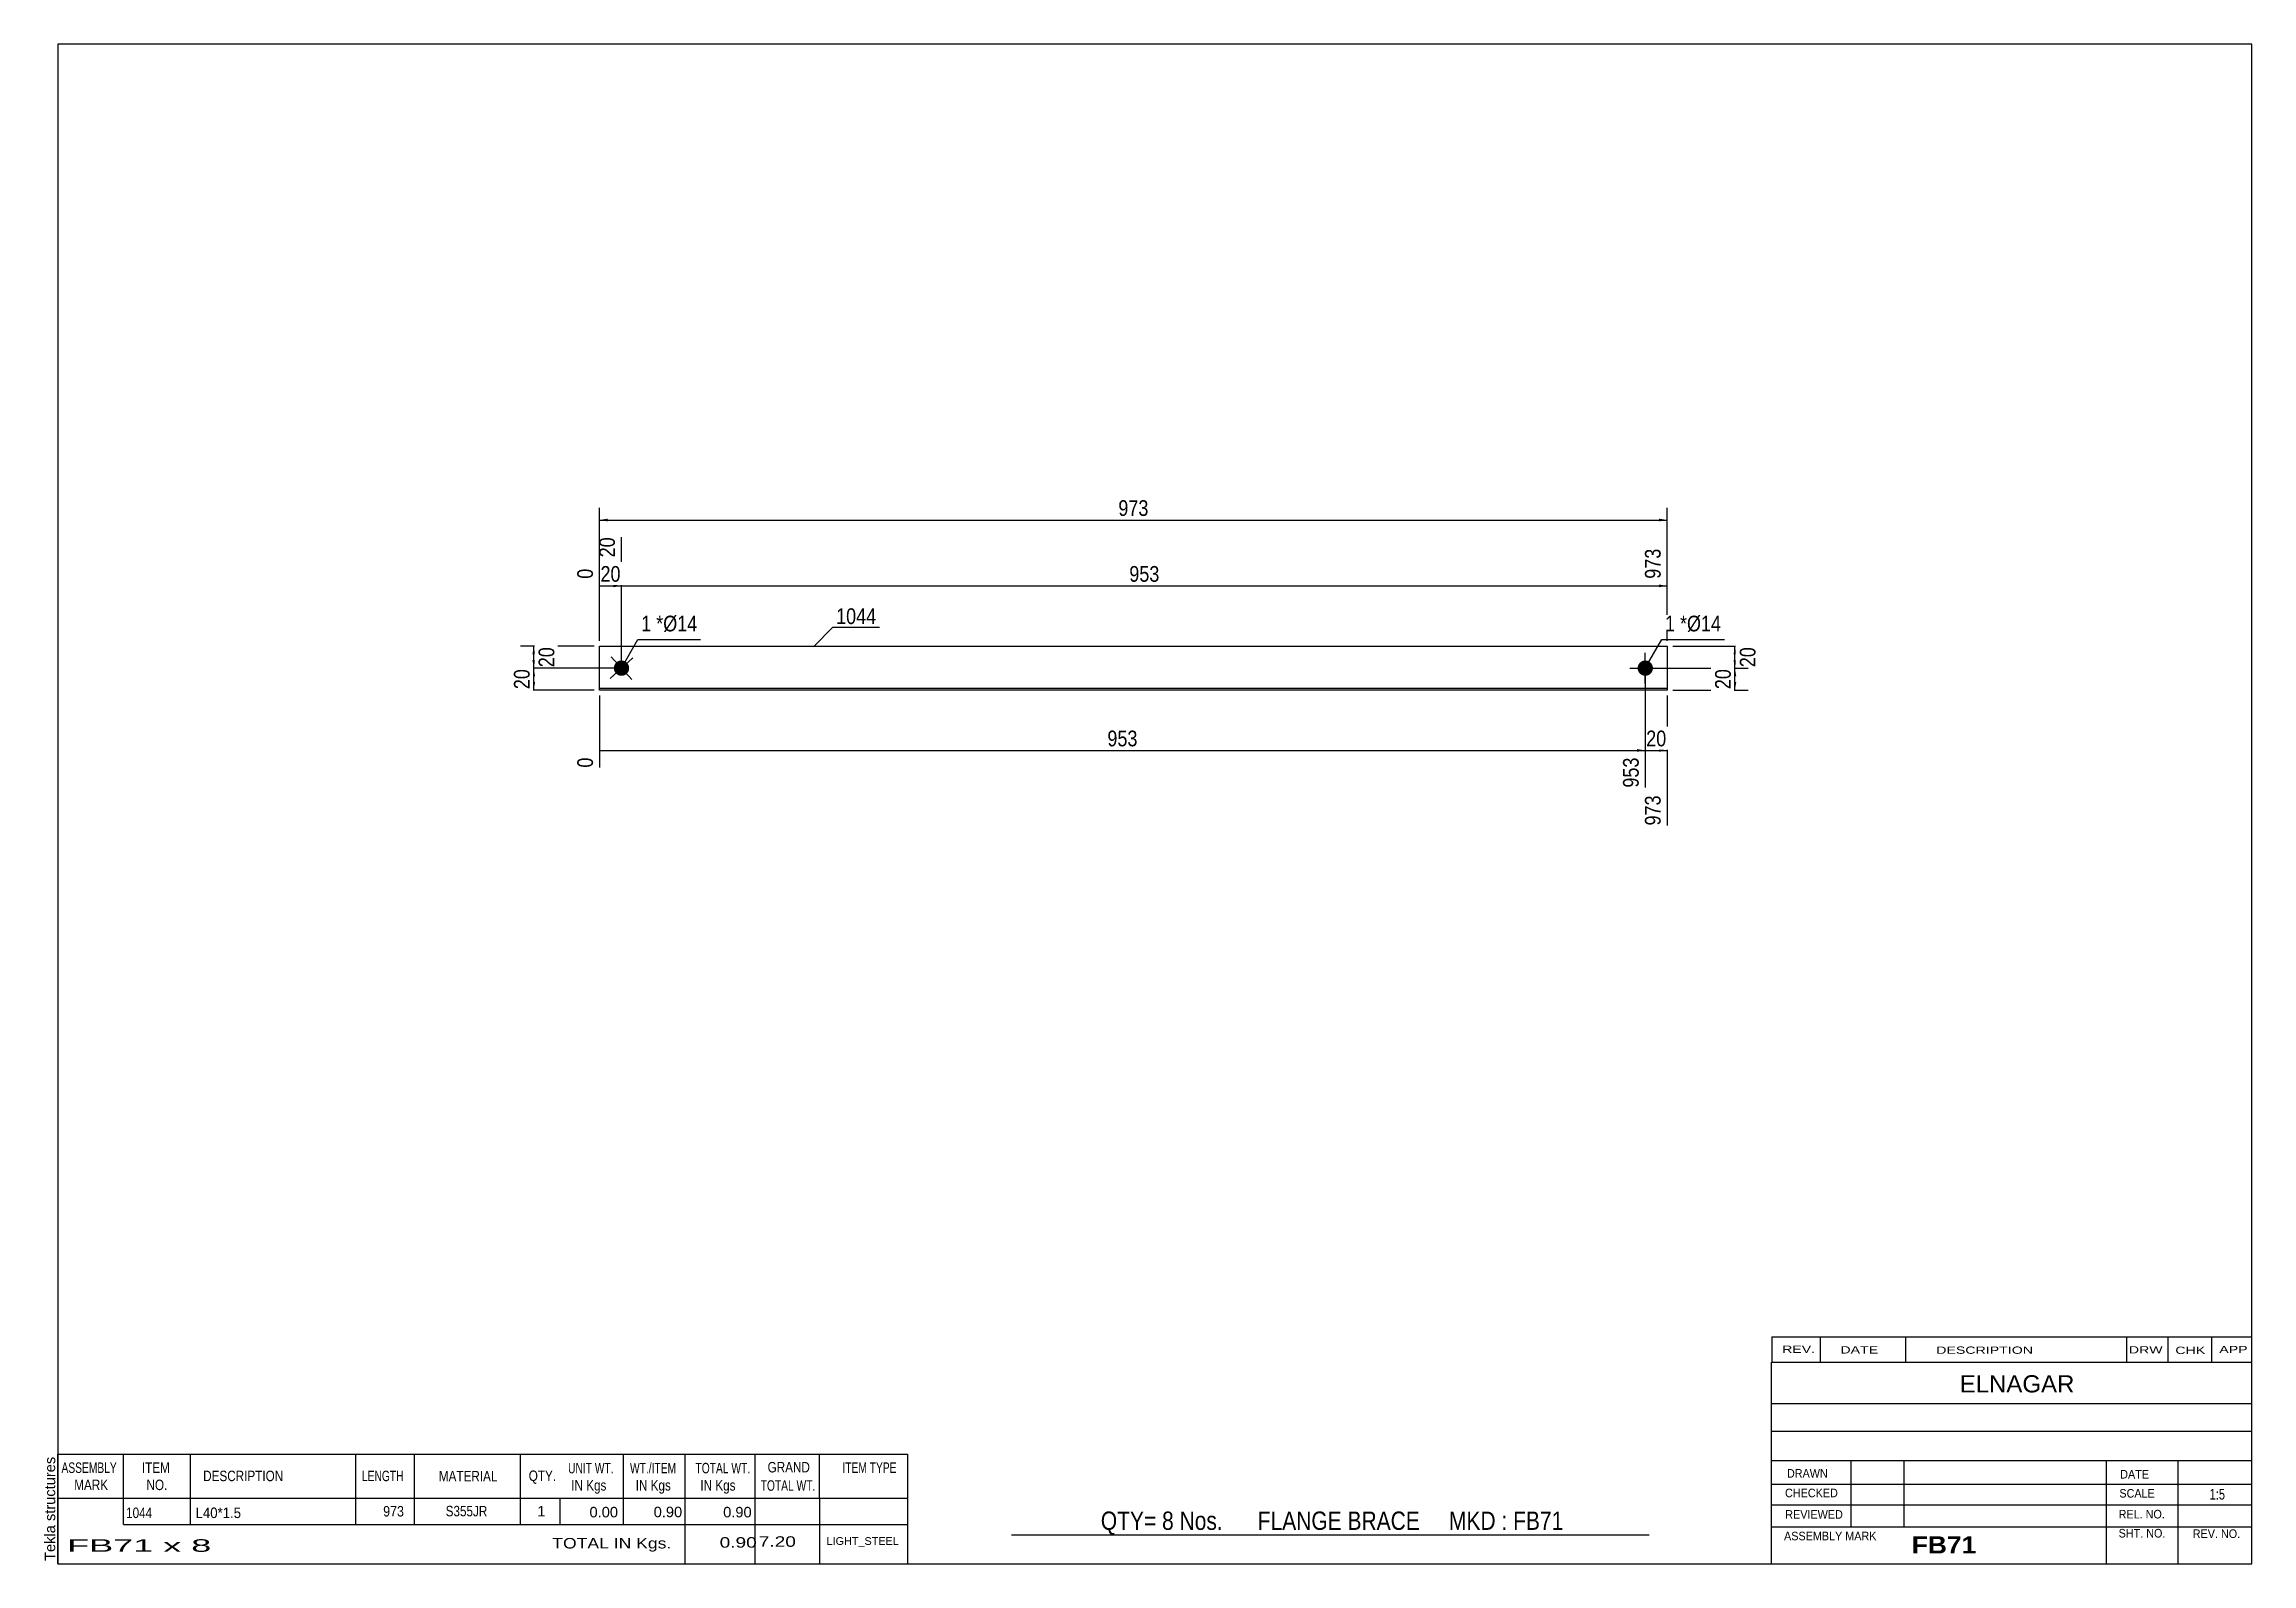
# Model space of a CAD drawing. Header units: millimetres. Extents: x 2 to 405, y 5 to 282.
import ezdxf

# ---------------------------------------------------------------- set-up
doc = ezdxf.new("R2010")
doc.units = ezdxf.units.MM
doc.styles.add('Arial', font='ARIAL.TTF', dxfattribs={"height": 0.2})
doc.styles.add('Arial Bold', font='ARIALBD.TTF', dxfattribs={"height": 0.2})
doc.styles.add('Arial Narrow', font='ARIALN.TTF', dxfattribs={"height": 0.2})

# ---------------------------------------------------------------- blocks, each defined once
blk = doc.blocks.new('Unknown-627371958-1474')
at = {"color": 5, "linetype": 'Continuous'}
for p, q in [((405, 282), (5, 282)), ((5, 282), (5, 5)), ((405, 5), (405, 282)), ((5, 5), (405, 5))]:
    blk.add_line(p, q, dxfattribs=at)
at = {"color": 174, "linetype": 'Continuous', "style": 'Arial'}
blk.add_text('Tekla structures', height=1.9102, rotation=90, dxfattribs=at).set_placement((4.5, 5.5))
blk = doc.blocks.new('Part-627371958-1227 - 1212')
at = {"color": 2, "linetype": 'Continuous'}
for p, q in [((103.75, 164.25), (103.75, 172.25)), ((103.75, 172.25), (298.41, 172.25)), ((298.41, 172.25), (298.41, 164.25)), ((298.41, 164.55), (103.75, 164.55)), ((298.41, 164.25), (103.75, 164.25))]:
    blk.add_line(p, q, dxfattribs=at)
blk = doc.blocks.new('Bolt-627371958-1228 - 1212')
at = {"linetype": 'Continuous'}
blk.add_hatch(color=3, dxfattribs=at).paths.add_polyline_path([(106.81, 169.29, -1), (108.69, 167.21, -1)])
at = {"color": 3, "linetype": 'Continuous'}
for p, q in [((105.67, 166.37), (109.83, 170.13)), ((109.63, 166.17), (105.87, 170.33))]:
    blk.add_line(p, q, dxfattribs=at)
blk = doc.blocks.new('Bolt-627371958-1229 - 1212')
at = {"linetype": 'Continuous'}
blk.add_hatch(color=3, dxfattribs=at).paths.add_polyline_path([(294.41, 169.65, -1), (294.41, 166.85, -1)])
at = {"color": 3, "linetype": 'Continuous'}
for p, q in [((294.41, 165.45), (294.41, 171.05)), ((291.61, 168.25), (297.21, 168.25))]:
    blk.add_line(p, q, dxfattribs=at)
blk = doc.blocks.new('StraightDimension-627371958-1235 - 1212')
at = {"linetype": 'Continuous'}
blk.add_hatch(color=7, dxfattribs=at).paths.add_polyline_path([(296.91, 183.5), (298.41, 183.25), (296.91, 183)])
at = {"color": 7, "linetype": 'Continuous'}
for p, q in [((107.75, 169.25), (107.75, 192.11)), ((298.41, 173.25), (298.41, 190.03)), ((107.75, 183.25), (298.41, 183.25))]:
    blk.add_line(p, q, dxfattribs=at)
at = {"color": 0, "linetype": 'Continuous'}
blk.add_wipeout([(297.81, 190.63), (293.61, 190.63), (293.61, 183.95), (297.81, 183.95)], dxfattribs=at)
at = {"color": 0}
blk.add_wipeout([(206.42, 183.4), (206.42, 187.6), (199.74, 187.6), (199.74, 183.4)], dxfattribs=at)
at = {"color": 3, "linetype": 'Continuous', "style": 'Arial Narrow'}
blk.add_text('973', height=2.863, rotation=90.0002, dxfattribs=at).set_placement((297.21, 184.55))
at = {"color": 3, "style": 'Arial Narrow'}
blk.add_text('953', height=2.863, dxfattribs=at).set_placement((200.34, 184))
blk = doc.blocks.new('StraightDimension-627371958-1236 - 1212')
at = {"linetype": 'Continuous'}
blk.add_hatch(color=7, dxfattribs=at).paths.add_polyline_path([(106.25, 183.5), (107.75, 183.25), (106.25, 183)])
at = {"color": 7, "linetype": 'Continuous'}
for p, q in [((107.75, 169.25), (107.75, 192.11)), ((103.75, 173.25), (103.75, 186.38)), ((103.75, 183.25), (107.75, 183.25))]:
    blk.add_line(p, q, dxfattribs=at)
at = {"color": 0}
blk.add_wipeout([(108.18, 183.4), (108.18, 187.6), (103.32, 187.6), (103.32, 183.4)], dxfattribs=at)
at = {"color": 0, "linetype": 'Continuous'}
blk.add_wipeout([(107.15, 192.71), (102.95, 192.71), (102.95, 187.85), (107.15, 187.85)], dxfattribs=at)
blk.add_wipeout([(103.15, 186.98), (98.95, 186.98), (98.95, 183.95), (103.15, 183.95)], dxfattribs=at)
at = {"color": 3, "linetype": 'Continuous', "style": 'Arial Narrow'}
for s, height, p in [('20', 2.863, (106.55, 188.45)), ('0', 2.86, (102.55, 184.55))]:
    blk.add_text(s, height=height, rotation=90.0002, dxfattribs=at).set_placement(p)
at = {"color": 3, "style": 'Arial Narrow'}
blk.add_text('20', height=2.863, dxfattribs=at).set_placement((103.92, 184))
blk = doc.blocks.new('StraightDimension-627371958-1244 - 1212')
at = {"linetype": 'Continuous'}
blk.add_hatch(color=7, dxfattribs=at).paths.add_polyline_path([(296.91, 153.5), (298.41, 153.25), (296.91, 153)])
at = {"color": 7, "linetype": 'Continuous'}
for p, q in [((294.41, 167.25), (294.41, 146.47)), ((298.41, 163.25), (298.41, 139.57)), ((294.41, 153.25), (298.41, 153.25))]:
    blk.add_line(p, q, dxfattribs=at)
at = {"color": 0}
blk.add_wipeout([(298.84, 153.4), (298.84, 157.6), (293.98, 157.6), (293.98, 153.4)], dxfattribs=at)
at = {"color": 0, "linetype": 'Continuous'}
blk.add_wipeout([(297.81, 145.65), (293.61, 145.65), (293.61, 138.97), (297.81, 138.97)], dxfattribs=at)
at = {"color": 3, "style": 'Arial Narrow'}
blk.add_text('20', height=2.863, dxfattribs=at).set_placement((294.58, 154))
at = {"color": 3, "linetype": 'Continuous', "style": 'Arial Narrow'}
blk.add_text('973', height=2.863, rotation=90.0002, dxfattribs=at).set_placement((297.21, 139.57))
blk = doc.blocks.new('StraightDimension-627371958-1245 - 1212')
at = {"linetype": 'Continuous'}
blk.add_hatch(color=7, dxfattribs=at).paths.add_polyline_path([(292.91, 153.5), (294.41, 153.25), (292.91, 153)])
at = {"color": 7, "linetype": 'Continuous'}
for p, q in [((294.41, 167.25), (294.41, 146.47)), ((103.75, 163.25), (103.75, 150.12)), ((103.75, 153.25), (294.41, 153.25))]:
    blk.add_line(p, q, dxfattribs=at)
at = {"color": 0}
blk.add_wipeout([(202.42, 153.4), (202.42, 157.6), (195.74, 157.6), (195.74, 153.4)], dxfattribs=at)
at = {"color": 0, "linetype": 'Continuous'}
for points in [[(103.15, 152.55), (98.95, 152.55), (98.95, 149.52), (103.15, 149.52)], [(293.81, 152.55), (289.61, 152.55), (289.61, 145.87), (293.81, 145.87)]]:
    blk.add_wipeout(points, dxfattribs=at)
at = {"color": 3, "style": 'Arial Narrow'}
blk.add_text('953', height=2.863, dxfattribs=at).set_placement((196.34, 154))
at = {"color": 3, "linetype": 'Continuous', "style": 'Arial Narrow'}
for s, height, p in [('0', 2.86, (102.55, 150.12)), ('953', 2.863, (293.21, 146.47))]:
    blk.add_text(s, height=height, rotation=90.0002, dxfattribs=at).set_placement(p)
blk = doc.blocks.new('StraightDimension-627371958-1254 - 1212')
at = {"linetype": 'Continuous'}
for points in [[(105.25, 195), (103.75, 195.25), (105.25, 195.5)], [(296.91, 195.5), (298.41, 195.25), (296.91, 195)]]:
    blk.add_hatch(color=7, dxfattribs=at).paths.add_polyline_path(points)
at = {"color": 7, "linetype": 'Continuous'}
for p, q in [((103.75, 173.25), (103.75, 197.5)), ((298.41, 173.25), (298.41, 197.5)), ((103.75, 195.25), (298.41, 195.25))]:
    blk.add_line(p, q, dxfattribs=at)
at = {"color": 0}
blk.add_wipeout([(204.42, 195.4), (204.42, 199.6), (197.74, 199.6), (197.74, 195.4)], dxfattribs=at)
at = {"color": 3, "style": 'Arial Narrow'}
blk.add_text('973', height=2.863, dxfattribs=at).set_placement((198.34, 196))
blk = doc.blocks.new('StraightDimension-627371958-1258 - 1212')
at = {"linetype": 'Continuous'}
for points in [[(91.5, 170.75), (91.75, 172.25), (92, 170.75)], [(92, 169.75), (91.75, 168.25), (91.5, 169.75)]]:
    blk.add_hatch(color=7, dxfattribs=at).paths.add_polyline_path(points)
at = {"color": 7, "linetype": 'Continuous'}
for p, q in [((102.75, 172.25), (89.35, 172.25)), ((91.75, 168.25), (91.75, 172.25)), ((106.75, 168.25), (89.35, 168.25))]:
    blk.add_line(p, q, dxfattribs=at)
at = {"color": 0}
blk.add_wipeout([(96.1, 172.68), (91.9, 172.68), (91.9, 167.82), (96.1, 167.82)], dxfattribs=at)
at = {"color": 3, "style": 'Arial Narrow'}
blk.add_text('20', height=2.863, rotation=90.0002, dxfattribs=at).set_placement((95.5, 168.42))
blk = doc.blocks.new('StraightDimension-627371958-1259 - 1212')
at = {"linetype": 'Continuous'}
for points in [[(91.5, 166.75), (91.75, 168.25), (92, 166.75)], [(92, 165.75), (91.75, 164.25), (91.5, 165.75)]]:
    blk.add_hatch(color=7, dxfattribs=at).paths.add_polyline_path(points)
at = {"color": 7, "linetype": 'Continuous'}
for p, q in [((106.75, 168.25), (89.5, 168.25)), ((91.75, 164.25), (91.75, 168.25)), ((102.75, 164.25), (89.5, 164.25))]:
    blk.add_line(p, q, dxfattribs=at)
at = {"color": 0}
blk.add_wipeout([(91.6, 168.68), (87.4, 168.68), (87.4, 163.82), (91.6, 163.82)], dxfattribs=at)
at = {"color": 3, "style": 'Arial Narrow'}
blk.add_text('20', height=2.863, rotation=90.0002, dxfattribs=at).set_placement((91, 164.42))
blk = doc.blocks.new('StraightDimension-627371958-1266 - 1212')
at = {"linetype": 'Continuous'}
for points in [[(310.5, 170.75), (310.75, 172.25), (311, 170.75)], [(311, 169.75), (310.75, 168.25), (310.5, 169.75)]]:
    blk.add_hatch(color=7, dxfattribs=at).paths.add_polyline_path(points)
at = {"color": 7, "linetype": 'Continuous'}
for p, q in [((299.41, 172.25), (313, 172.25)), ((310.75, 168.25), (310.75, 172.25)), ((295.41, 168.25), (313, 168.25))]:
    blk.add_line(p, q, dxfattribs=at)
at = {"color": 0}
blk.add_wipeout([(315.1, 172.68), (310.9, 172.68), (310.9, 167.82), (315.1, 167.82)], dxfattribs=at)
at = {"color": 3, "style": 'Arial Narrow'}
blk.add_text('20', height=2.863, rotation=90.0002, dxfattribs=at).set_placement((314.5, 168.42))
blk = doc.blocks.new('StraightDimension-627371958-1267 - 1212')
at = {"linetype": 'Continuous'}
for points in [[(310.5, 166.75), (310.75, 168.25), (311, 166.75)], [(311, 165.75), (310.75, 164.25), (310.5, 165.75)]]:
    blk.add_hatch(color=7, dxfattribs=at).paths.add_polyline_path(points)
at = {"color": 7, "linetype": 'Continuous'}
for p, q in [((295.41, 168.25), (313.15, 168.25)), ((310.75, 164.25), (310.75, 168.25)), ((299.41, 164.25), (313.15, 164.25))]:
    blk.add_line(p, q, dxfattribs=at)
at = {"color": 0}
blk.add_wipeout([(310.6, 168.68), (306.4, 168.68), (306.4, 163.82), (310.6, 163.82)], dxfattribs=at)
at = {"color": 3, "style": 'Arial Narrow'}
blk.add_text('20', height=2.863, rotation=90.0002, dxfattribs=at).set_placement((310, 164.42))
blk = doc.blocks.new('CBS_CALLOFF-627371958-1498')
at = {"color": 7, "linetype": 'Continuous'}
blk.add_line((178.88, 10.27), (295.11, 10.25), dxfattribs=at)
at = {"color": 3, "linetype": 'Continuous', "style": 'Arial Narrow'}
blk.add_text('QTY= 8 Nos.      FLANGE BRACE     MKD : FB71', height=3.3405, dxfattribs=at).set_placement((195.14, 11.16))
blk = doc.blocks.new('CBS_BOM-627371958-1497')
at = {"color": 7, "linetype": 'Continuous'}
for p, q in [((4.97, 16.97), (4.97, 24.97)), ((4.97, 24.97), (159.89, 24.97)), ((16.97, 16.97), (16.97, 24.97)), ((29.16, 16.97), (29.16, 24.97)), ((59.32, 16.97), (59.32, 24.97)), ((70, 16.97), (70, 24.97)), ((89.32, 16.97), (89.32, 24.97)), ((108.12, 16.97), (108.12, 24.97)), ((119.33, 16.97), (119.33, 24.97)), ((132.12, 16.97), (132.12, 24.97)), ((143.87, 16.97), (143.87, 24.97)), ((159.89, 24.96), (159.89, 16.98)), ((4.97, 16.97), (159.89, 16.97)), ((4.97, 12.17), (4.97, 16.97)), ((16.97, 12.17), (16.97, 16.97)), ((29.16, 12.17), (29.16, 16.97)), ((59.32, 12.17), (59.32, 16.97)), ((70, 12.17), (70, 16.97)), ((89.32, 12.17), (89.32, 16.97)), ((96.58, 12.17), (96.58, 16.97)), ((108.12, 12.17), (108.12, 16.97)), ((119.33, 12.17), (119.33, 16.97)), ((132.12, 12.17), (132.12, 16.97)), ((143.89, 12.17), (143.89, 16.97)), ((159.89, 16.97), (159.89, 12.17)), ((4.97, 4.97), (4.97, 12.15)), ((16.97, 12.17), (159.89, 12.17)), ((119.33, 4.97), (119.33, 12.15)), ((132.12, 4.97), (132.12, 12.15)), ((143.93, 4.97), (143.93, 12.15)), ((159.89, 12.17), (159.89, 4.97)), ((4.97, 4.97), (159.89, 4.97))]:
    blk.add_line(p, q, dxfattribs=at)
at = {"color": 3, "linetype": 'Continuous', "style": 'Arial'}
for s, height, width, p in [('ASSEMBLY', 1.91, 0.7, (5.65, 21.54)), ('MARK', 1.91, 0.8, (7.97, 18.41)), ('ITEM', 1.91, 0.8, (20.3, 21.54)), ('NO.', 1.91, 0.8, (21.15, 18.41)), ('DESCRIPTION', 1.9102, 0.8, (31.48, 20.04)), ('LENGTH', 1.91, 0.7, (60.43, 20.04)), ('MATERIAL', 1.91, 0.8, (74.45, 19.99)), ('QTY.', 1.91, 0.8, (90.84, 20.07)), ('UNIT WT.', 1.91, 0.7, (98.01, 21.47)), ('IN Kgs', 1.91, 0.8, (98.59, 18.33)), ('WT./ITEM', 1.91, 0.7, (109.3, 21.47)), ('IN Kgs', 1.91, 0.8, (110.34, 18.33)), ('TOTAL WT.', 1.91, 0.7, (121.24, 21.47)), ('IN Kgs', 1.91, 0.8, (122.13, 18.33)), ('TOTAL WT.', 1.91, 0.7, (133.13, 18.29)), ('GRAND', 1.91, 0.8, (134.39, 21.63)), ('ITEM TYPE', 1.91, 0.7, (148.03, 21.55))]:
    blk.add_text(s, height=height, dxfattribs=dict(at, width=width)).set_placement(p)
at = {"color": 7, "linetype": 'Continuous', "style": 'Arial'}
for s, width, p in [('1044', 0.8, (17.43, 13.32)), ('L40*1.5', 0.9, (30.1, 13.32)), ('973', 0.85, (64.3, 13.6)), ('S355JR', 0.8, (75.69, 13.63))]:
    blk.add_text(s, height=1.91, dxfattribs=dict(at, width=width)).set_placement(p)
for s, p in [('1', (92.41, 13.63)), ('0.00', (101.92, 13.44)), ('0.90', (113.62, 13.47)), ('0.90', (126.29, 13.44))]:
    blk.add_text(s, height=1.91, dxfattribs=at).set_placement(p)
at = {"color": 6, "linetype": 'Continuous', "style": 'Arial'}
for s, height, width, p in [('FB71 x 8', 2.292, 2.05, (6.69, 7.16)), ('TOTAL IN Kgs.', 1.9102, 1.2, (95.13, 7.77)), ('0.90', 1.91, 1.3, (125.65, 7.92)), ('7.20', 1.91, 1.3, (132.79, 8.08))]:
    blk.add_text(s, height=height, dxfattribs=dict(at, width=width)).set_placement(p)
blk.add_text('LIGHT_STEEL', height=1.4135, dxfattribs=at).set_placement((145.14, 8.42))
blk = doc.blocks.new('CBS_NAME_BLOG-627371958-1499')
at = {"color": 7, "linetype": 'Continuous'}
for p, q in [((317.41, 41.75), (404.93, 41.75)), ((317.41, 5.04), (317.41, 41.75)), ((317.41, 34.21), (404.93, 34.21)), ((317.48, 29.16), (405, 29.16)), ((317.41, 23.79), (404.93, 23.79)), ((331.93, 11.68), (331.93, 23.78)), ((341.62, 11.71), (341.62, 23.78)), ((378.53, 5.04), (378.53, 23.77)), ((391.58, 5.04), (391.58, 23.78)), ((317.42, 19.49), (405, 19.51)), ((317.41, 15.74), (404.93, 15.74)), ((317.41, 11.7), (404.93, 11.7)), ((317.41, 5), (405, 5))]:
    blk.add_line(p, q, dxfattribs=at)
at = {"color": 3, "linetype": 'Continuous', "style": 'Arial'}
blk.add_text('ELNAGAR', height=3.133, dxfattribs=at).set_placement((351.73, 36.22))
at = {"color": 3, "linetype": 'Continuous'}
for s, height, style, width, p in [('DRAWN', 1.566, 'Arial', 0.9, (320.24, 20.68)), ('DATE', 1.566, 'Arial', 0.9, (381, 20.52)), ('CHECKED', 1.566, 'Arial', 0.9, (319.89, 17.11)), ('SCALE', 1.566, 'Arial', 0.9, (380.85, 17.04)), ('1:5', 1.957, 'Arial Narrow', 0.9, (397.3, 16.68)), ('REVIEWED', 1.566, 'Arial', 0.9, (319.93, 13.19)), ('REL. NO.', 1.566, 'Arial', 0.9, (380.71, 13.24)), ('ASSEMBLY MARK', 1.5663, 'Arial', 0.9, (319.71, 9.26)), ('FB71', 3.131, 'Arial Bold', 1.1, (342.99, 6.86)), ('SHT. NO.', 1.566, 'Arial', 0.9, (380.71, 9.77)), ('REV. NO.', 1.566, 'Arial', 0.9, (394.23, 9.68))]:
    blk.add_text(s, height=height, dxfattribs=dict(at, style=style, width=width)).set_placement(p)
blk = doc.blocks.new('CBS_REVISION-627371958-1500')
at = {"color": 7, "linetype": 'Continuous'}
for p, q in [((317.49, 46.38), (404.99, 46.38)), ((317.49, 46.38), (317.49, 41.75)), ((326.29, 46.38), (326.29, 41.75)), ((341.88, 46.38), (341.88, 41.81)), ((382.14, 46.38), (382.14, 41.75)), ((389.68, 46.38), (389.68, 41.75)), ((397.63, 46.38), (397.63, 41.75)), ((317.49, 41.75), (404.99, 41.75))]:
    blk.add_line(p, q, dxfattribs=at)
at = {"color": 7, "style": 'Arial Narrow', "width": 1.7}
for s, height, p in [('REV.', 1.326, (319.35, 43.43)), ('DATE', 1.326, (329.98, 43.31)), ('DESCRIPTION', 1.3257, (347.46, 43.26)), ('DRW', 1.326, (382.57, 43.32)), ('CHK', 1.326, (391.06, 43.23)), ('APP', 1.326, (399.06, 43.38))]:
    blk.add_text(s, height=height, dxfattribs=at).set_placement(p)
blk = doc.blocks.new('Mark-627371958-1279 - 1212')
at = {"color": 0}
blk.add_wipeout([(299.84, 174.95), (299.84, 177.95), (298.01, 177.95), (298.01, 174.95)], dxfattribs=at)
blk.add_wipeout([(299.84, 174.95), (299.84, 177.95), (298.01, 177.95), (298.01, 174.95)], dxfattribs=at)
at = {"color": 7, "linetype": 'Continuous'}
blk.add_line((294.41, 168.25), (297.41, 173.45), dxfattribs=at)
at = {"color": 0}
blk.add_wipeout([(302.01, 174.95), (302.01, 177.95), (300.74, 177.95), (300.74, 174.95)], dxfattribs=at)
blk.add_wipeout([(302.01, 174.95), (302.01, 177.95), (300.74, 177.95), (300.74, 174.95)], dxfattribs=at)
at = {"color": 3, "style": 'Arial Narrow'}
blk.add_text('1', height=2.86, dxfattribs=at).set_placement((298.01, 174.95))
at = {"color": 0}
blk.add_wipeout([(308.23, 174.95), (308.23, 177.95), (302.01, 177.95), (302.01, 174.95)], dxfattribs=at)
blk.add_wipeout([(308.23, 174.95), (308.23, 177.95), (302.01, 177.95), (302.01, 174.95)], dxfattribs=at)
at = {"color": 7, "linetype": 'Continuous'}
blk.add_line((297.41, 173.45), (308.83, 173.45), dxfattribs=at)
at = {"color": 3, "style": 'Arial Narrow'}
for s, height, p in [('*', 2.86, (300.74, 174.95)), ('Ø14', 2.863, (302.01, 174.95))]:
    blk.add_text(s, height=height, dxfattribs=at).set_placement(p)
blk = doc.blocks.new('Mark-627371958-1275 - 1212')
at = {"color": 0}
blk.add_wipeout([(154.19, 176.29), (154.19, 179.29), (146.88, 179.29), (146.88, 176.29)], dxfattribs=at)
blk.add_wipeout([(154.19, 176.29), (154.19, 179.29), (146.88, 179.29), (146.88, 176.29)], dxfattribs=at)
at = {"color": 7, "linetype": 'Continuous'}
for p, q in [((142.74, 172.15), (146.28, 175.69)), ((146.28, 175.69), (154.79, 175.69))]:
    blk.add_line(p, q, dxfattribs=at)
at = {"color": 3, "style": 'Arial Narrow'}
blk.add_text('1044', height=2.863, dxfattribs=at).set_placement((146.88, 176.29))
blk = doc.blocks.new('Mark-627371958-1278 - 1212')
at = {"color": 0}
blk.add_wipeout([(113.18, 174.95), (113.18, 177.95), (111.35, 177.95), (111.35, 174.95)], dxfattribs=at)
blk.add_wipeout([(113.18, 174.95), (113.18, 177.95), (111.35, 177.95), (111.35, 174.95)], dxfattribs=at)
at = {"color": 7, "linetype": 'Continuous'}
blk.add_line((107.75, 168.25), (110.75, 173.45), dxfattribs=at)
at = {"color": 0}
blk.add_wipeout([(115.36, 174.95), (115.36, 177.95), (114.08, 177.95), (114.08, 174.95)], dxfattribs=at)
blk.add_wipeout([(115.36, 174.95), (115.36, 177.95), (114.08, 177.95), (114.08, 174.95)], dxfattribs=at)
at = {"color": 3, "style": 'Arial Narrow'}
blk.add_text('1', height=2.86, dxfattribs=at).set_placement((111.35, 174.95))
at = {"color": 0}
blk.add_wipeout([(121.57, 174.95), (121.57, 177.95), (115.36, 177.95), (115.36, 174.95)], dxfattribs=at)
blk.add_wipeout([(121.57, 174.95), (121.57, 177.95), (115.36, 177.95), (115.36, 174.95)], dxfattribs=at)
at = {"color": 7, "linetype": 'Continuous'}
blk.add_line((110.75, 173.45), (122.17, 173.45), dxfattribs=at)
at = {"color": 3, "style": 'Arial Narrow'}
for s, height, p in [('*', 2.86, (114.08, 174.95)), ('Ø14', 2.863, (115.36, 174.95))]:
    blk.add_text(s, height=height, dxfattribs=at).set_placement(p)

msp = doc.modelspace()

# ---------------------------------------------------------------- block references
for name in ['Unknown-627371958-1474', 'Part-627371958-1227 - 1212', 'Bolt-627371958-1228 - 1212', 'Bolt-627371958-1229 - 1212', 'CBS_REVISION-627371958-1500', 'CBS_NAME_BLOG-627371958-1499', 'CBS_BOM-627371958-1497', 'CBS_CALLOFF-627371958-1498']:
    msp.add_blockref(name, (0, 0))

# ---------------------------------------------------------------- next in the draw order: block references
msp.add_blockref('StraightDimension-627371958-1235 - 1212', (0, 0))

# ---------------------------------------------------------------- next in the draw order: block references
for name in ['StraightDimension-627371958-1236 - 1212', 'StraightDimension-627371958-1244 - 1212']:
    msp.add_blockref(name, (0, 0))

# ---------------------------------------------------------------- next in the draw order: block references
for name in ['StraightDimension-627371958-1254 - 1212', 'StraightDimension-627371958-1245 - 1212']:
    msp.add_blockref(name, (0, 0))

# ---------------------------------------------------------------- next in the draw order: block references
for name in ['Mark-627371958-1275 - 1212', 'StraightDimension-627371958-1258 - 1212', 'StraightDimension-627371958-1266 - 1212']:
    msp.add_blockref(name, (0, 0))

# ---------------------------------------------------------------- next in the draw order: block references
for name in ['StraightDimension-627371958-1259 - 1212', 'StraightDimension-627371958-1267 - 1212']:
    msp.add_blockref(name, (0, 0))

# ---------------------------------------------------------------- next in the draw order: block references
for name in ['Mark-627371958-1278 - 1212', 'Mark-627371958-1279 - 1212']:
    msp.add_blockref(name, (0, 0))

doc.saveas('drawing.dxf')
